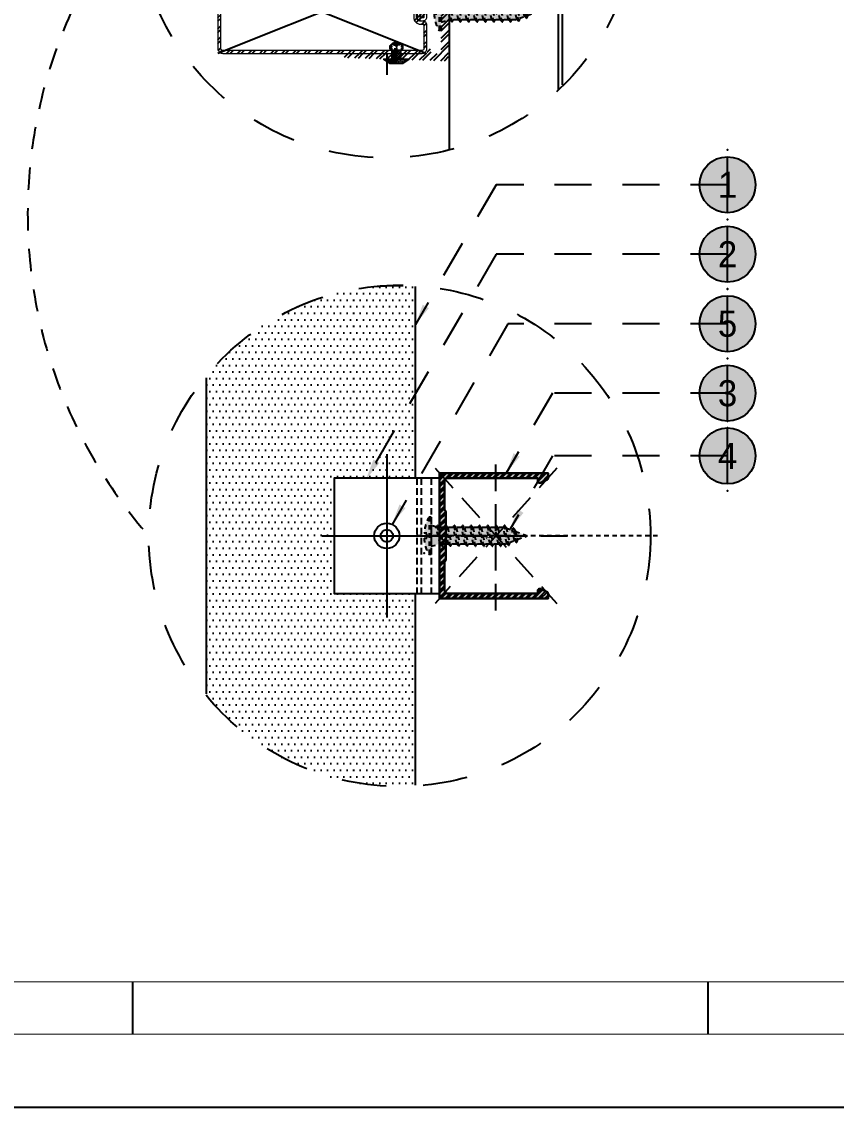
# Model space of a CAD drawing. Header units: millimetres. Extents: x -244126 to 368105, y -173968 to 259060.
# Drawn here: x 159588 to 159978, y 256308 to 256828 of the extents above; entities that cross this region are included whole.
import ezdxf
from ezdxf.enums import TextEntityAlignment as Align
from ezdxf.xclip import XClip

# ---------------------------------------------------------------- set-up
doc = ezdxf.new("R2010")
doc.units = ezdxf.units.MM
doc.header["$MEASUREMENT"] = 0
doc.header["$XCLIPFRAME"] = 0
for name, pattern in [('005_GG_TA_LINE', [13.75, 5, -1.25, 1.25, -1.25, 5]), ('HIDDEN', [9.525, 6.35, -3.175]), ('SLD-Solid', [0]), ('TA_HL_000.30000', [1.95, 1.065, -0.885]), ('TA_HL_001.00', [6.5, 3.55, -2.95]), ('TA_HL_003.00000', [19.5, 10.65, -8.85])]:
    doc.linetypes.add(name, pattern=pattern)
for name, color, linetype in [('000 - H A T C H', 8, 'Continuous'), ('000 - H I D D E N', 7, 'Continuous'), ('000 - SYMBOL CON', 1, 'Continuous'), ('000 - T E X T', 4, 'Continuous'), ('000 - TITLEBLOCK', 4, 'Continuous'), ('000 - WIPEOUT', 250, 'Continuous'), ('001 - ASCESSORIES', 1, 'Continuous'), ('A02_LITEWOOD', 7, 'Continuous'), ('A04_TUBE SERIES', 7, 'Continuous')]:
    doc.layers.add(name, color=color, linetype=linetype)
doc.styles.add('BROWALLIA', font='BrowalliaUPC.ttf')
doc.styles.add('Cetury Gothic', font='GOTHIC.TTF')
doc.styles.add('TA', font='Cordia New.ttf', dxfattribs={"height": 4.5})

# ---------------------------------------------------------------- blocks, each defined once
blk = doc.blocks.new('A$Cfd196da9')
at = {"color": 0, "linetype": 'ByBlock', "const_width": 0.1}
blk.add_lwpolyline([(-143.5, -98), (96.5, -98), (96.5, 99), (-143.5, 99)], close=True, dxfattribs=at)
blk = doc.blocks.new('*U1676')
at = {"layer": '000 - T E X T', "color": 3}
for p, q in [((405.94, 35), (405.94, 60)), ((681.14, 35), (681.14, 60))]:
    blk.add_line(p, q, dxfattribs=at)
at = {"layer": '000 - T E X T', "color": 3, "const_width": 0.5}
blk.add_lwpolyline([(25, 60), (1225, 60)], dxfattribs=at)
at = {"layer": '000 - TITLEBLOCK', "color": 250}
blk.add_lwpolyline([(0, 0), (1485, 0), (1485, 1050), (0, 1050)], close=True, dxfattribs=at)
at = {"layer": '000 - T E X T', "color": 3, "xscale": 5, "yscale": 5, "zscale": 5}
blk.add_blockref('A$Cfd196da9', (742.5, 525), dxfattribs=at)
at = {"color": 4, "style": 'TA'}
blk.add_attdef('PAPER_SIZE', text='', height=6.25, dxfattribs=at).set_placement((1421.5, 24.94), align=Align.MIDDLE_RIGHT)
blk.add_attdef('SCALE_SIZE', text='', height=6.25, dxfattribs=at).set_placement((1433.78, 25.07), align=Align.MIDDLE_LEFT)
at = {"layer": '000 - T E X T', "color": 250, "style": 'TA'}
for tag, height, p in [('SUPERLINK', 5, (43.16, 1039.41)), ('NAMEFILE', 5, (43.16, 1029.41)), ('SC', 100, (8.41, 938.03))]:
    blk.add_attdef(tag, text='', height=height, dxfattribs=at).set_placement(p, align=Align.MIDDLE_LEFT)
at = {"layer": '000 - T E X T', "color": 4, "style": 'TA'}
for tag, height, p in [('NAME_JOB_1', 5, (1309.16, 845.63)), ('NAME_JOB_2', 5, (1309.16, 834.72)), ('NAME_PROJECT_1', 7.5, (1234.52, 797.42)), ('NAME_PROJECT_2', 7.5, (1234.52, 778.92)), ('NAME_PROJECT_3', 7.5, (1234.52, 760.42)), ('CODE_VALUE_1', 4.75, (1302.87, 722.8)), ('CODE_VALUE_2', 4.75, (1302.87, 707.8)), ('PART_NAME_VALUE_1', 4.75, (1302.87, 689.69)), ('PART_NAME_VALUE_2', 4.75, (1302.87, 674.69)), ('PART_NAME_VALUE_3', 4.75, (1302.87, 659.69)), ('MATTERIAL_VALUE_1', 9, (1304.89, 642.26)), ('SPEC_VALUE', 9, (1304.89, 621.71)), ('THICKNESS_VALUE', 9, (1304.89, 601.32)), ('COATING_VALUE_1', 9, (1304.89, 581.25)), ('COATING_VALUE_2', 9, (1304.89, 561.18)), ('NAME_TITLE_1', 6, (1236.27, 194.04)), ('NAME_TITLE_2', 6, (1236.27, 177.39)), ('NAME_TITLE_3', 6, (1236.27, 160.74)), ('DRAWING_NO1', 6, (1236.53, 82.29)), ('DRAWING_NO2', 6, (1236.53, 62.29))]:
    blk.add_attdef(tag, text='', height=height, dxfattribs=at).set_placement(p, align=Align.MIDDLE_LEFT)
for tag, p in [('NAME_DAFT', (1383.53, 340.54)), ('NAME_CHECKED', (1383.53, 306.49)), ('NAME_DESIGNER', (1383.53, 273.03)), ('NAME_DESIGN_MGR', (1383.53, 237.79))]:
    blk.add_attdef(tag, text='', height=9, dxfattribs=at).set_placement(p, align=Align.MIDDLE_CENTER)
for tag, p, height in [('REV', (1383.82, 125.62), 9.38), ('NAME_REMARK', (138.21, 43.26), 10)]:
    blk.add_attdef(tag, p, '', height=height, dxfattribs=at)
at = {"layer": '000 - T E X T', "color": 4, "style": 'Cetury Gothic'}
for tag, p in [('SHEET_NO.', (1403.95, 84.99)), ('TOTAL_SHEET_NO.', (1402.41, 44.1))]:
    blk.add_attdef(tag, text='', height=9, dxfattribs=at).set_placement(p, align=Align.CENTER)
blk = doc.blocks.new('*U4905')
at = {"layer": 'A02_LITEWOOD', "color": 0, "style": 'TA', "flags": 1}
for tag, p in [('ITEM_VALUE', (10, -52.5)), ('PRODUCT_NAME_VALUE', (60, -52.5)), ('ITEM_NUMBER_VALUE', (120, -52.5)), ('PRODUCT_CODE_VALUE', (160, -52.5)), ('SELLING_PRICE_VALUE', (200, -52.5)), ('UNIT_VALUE', (230, -52.5)), ('TYPE_OF_COLOR_VALUE', (255, -52.5)), ('SECTION_VALUE', (285, -52.5))]:
    blk.add_attdef(tag, text='', height=1.8, dxfattribs=at).set_placement(p, align=Align.MIDDLE_CENTER)
at = {"color": 0, "ltscale": 300}
blk.add_wipeout([(0, -25), (149.43, -25), (149.43, 25), (0, 25)], dxfattribs=at).dxf.layer = '000 - WIPEOUT'
blk.add_lwpolyline([(0, -25), (149.43, -25), (149.43, 25), (0, 25)], close=True, dxfattribs=at)
for p in [(25, 25), (0, -25)]:
    blk.add_point(p, dxfattribs=at)
blk = doc.blocks.new('000 - ASSCESSORIES_FAMELINE_AL.FLEX_BRACKET_FOR_20x50mm._SIDE_VIEW')
blk.add_wipeout([(0, -13.8), (25.2, -13.8), (25.2, 13.8), (0, 13.8)]).dxf.layer = '000 - WIPEOUT'
at = {"layer": '001 - ASCESSORIES', "linetype": 'HIDDEN', "ltscale": 0.25}
for p, q in [((4.4, -13.8), (4.4, 13.8)), ((5.4, -13.8), (5.4, 13.8))]:
    blk.add_line(p, q, dxfattribs=at)
blk.add_lwpolyline([(0, -13.8), (2, -13.8), (2, 13.8), (0, 13.8)], close=True, dxfattribs=at)
at = {"layer": '001 - ASCESSORIES', "color": 0}
blk.add_lwpolyline([(0, -13.8), (25.2, -13.8), (25.2, 13.8), (0, 13.8)], close=True, dxfattribs=at)
at = {"layer": 'Defpoints', "color": 250}
for p, q in [((12.6, -19.53), (12.6, 19.53)), ((28.13, 0), (-2.93, 0))]:
    blk.add_line(p, q, dxfattribs=at)
blk = doc.blocks.new('*U4794')
at = {"color": 3}
blk.add_blockref('000 - ASSCESSORIES_FAMELINE_AL.FLEX_BRACKET_FOR_20x50mm._SIDE_VIEW', (0, 0), dxfattribs=at)
at = {"layer": 'A04_TUBE SERIES', "color": 0, "style": 'TA', "flags": 1}
for tag, p in [('ITEM_VALUE', (10, -52.5)), ('PRODUCT_NAME_VALUE', (60, -52.5)), ('ITEM_NUMBER_VALUE', (120, -52.5)), ('PRODUCT_CODE_VALUE', (160, -52.5)), ('SELLING_PRICE_VALUE', (200, -52.5)), ('UNIT_VALUE', (230, -52.5)), ('TYPE_OF_COLOR_VALUE', (255, -52.5)), ('SECTION_VALUE', (285, -52.5))]:
    blk.add_attdef(tag, text='', height=1.8, dxfattribs=at).set_placement(p, align=Align.MIDDLE_CENTER)
blk = doc.blocks.new('000 - DYNAMIC_VIEW_ASSCESSORIES_AL.EXTR._U-PROFILE_26x30x26mm._VS-26_CUT_VIEW')
at = {"layer": '000 - H A T C H', "linetype": '005_GG_TA_LINE'}
h = blk.add_hatch(color=250, dxfattribs=at)
h.dxf.hatch_style = 1
h.paths.add_polyline_path([(-13.5, -15), (12.5, -15), (12.5, -13.78, 0.284155), (12.33, -13.51), (10.69, -12.69, 0.535185), (10, -13.15), (10, -13.8), (-11.5, -13.8, -0.414214), (-12.3, -13), (-12.3, -6.3, -0.267949), (-12.15, -6.04, 0.267949), (-12, -5.78), (-12, 5), (-12, 5.78, 0.267949), (-12.15, 6.04, -0.267949), (-12.3, 6.3), (-12.3, 13, -0.414214), (-11.5, 13.8), (10, 13.8), (10, 13.15, 0.580134), (10.75, 12.72), (12.33, 13.51, 0.284155), (12.5, 13.78), (12.5, 15), (-13.5, 15)])
at = {"layer": '000 - H I D D E N'}
h = blk.add_hatch(dxfattribs=at)
h.set_pattern_fill('ANSI32', color=8, scale=3)
h.paths.add_polyline_path([(-13.5, -15), (12.5, -15), (12.5, -13.78, 0.284155), (12.33, -13.51), (10.69, -12.69, 0.535185), (10, -13.15), (10, -13.8), (-11.5, -13.8, -0.414214), (-12.3, -13), (-12.3, -6.3, -0.267949), (-12.15, -6.04, 0.267949), (-12, -5.78), (-12, 5), (-12, 5.78, 0.267949), (-12.15, 6.04, -0.267949), (-12.3, 6.3), (-12.3, 13, -0.414214), (-11.5, 13.8), (10, 13.8), (10, 13.15, 0.535185), (10.69, 12.69), (12.33, 13.51, 0.284155), (12.5, 13.78), (12.5, 15), (-13.5, 15)])
at = {"color": 3}
blk.add_lwpolyline([(-13.5, -15), (12.5, -15), (12.5, -13.78, 0.284155), (12.33, -13.51), (10.69, -12.69, 0.535185), (10, -13.15), (10, -13.8), (-11.5, -13.8, -0.414214), (-12.3, -13), (-12.3, -6.3, -0.267949), (-12.15, -6.04, 0.267949), (-12, -5.78), (-12, 5), (-12, 5.78, 0.267949), (-12.15, 6.04, -0.267949), (-12.3, 6.3), (-12.3, 13, -0.414214), (-11.5, 13.8), (10, 13.8), (10, 13.15, 0.580134), (10.75, 12.72), (12.33, 13.51, 0.284155), (12.5, 13.78), (12.5, 15), (-13.5, 15), (-13.5, -15)], format="xyb", close=True, dxfattribs=at)
at = {"layer": '000 - H I D D E N', "color": 8, "linetype": 'HIDDEN'}
for p, q in [((14.55, 16.17), (-14.55, -16.17)), ((-14.55, 16.17), (14.55, -16.17)), ((0, -17.86), (0, 17.86)), ((-17.86, 0), (17.86, 0))]:
    blk.add_line(p, q, dxfattribs=at)
at = {"layer": '001 - ASCESSORIES', "color": 0, "linetype": '005_GG_TA_LINE'}
blk.add_lwpolyline([(-13.5, -15), (12.5, -15), (12.5, -13.78, 0.284155), (12.33, -13.51), (10.69, -12.69, 0.535185), (10, -13.15), (10, -13.8), (-11.5, -13.8, -0.414214), (-12.3, -13), (-12.3, -6.3, -0.267949), (-12.15, -6.04, 0.267949), (-12, -5.78), (-12, 5), (-12, 5.78, 0.267949), (-12.15, 6.04, -0.267949), (-12.3, 6.3), (-12.3, 13, -0.414214), (-11.5, 13.8), (10, 13.8), (10, 13.15, 0.535185), (10.69, 12.69), (12.33, 13.51, 0.284155), (12.5, 13.78), (12.5, 15), (-13.5, 15), (-13.5, -15)], format="xyb", close=True, dxfattribs=at)
at = {"layer": '001 - ASCESSORIES', "color": 0}
blk.add_lwpolyline([(-12, 5), (-12, -5.78, -0.267949), (-12.15, -6.04, 0.267949), (-12.3, -6.3), (-12.3, -13, 0.414214), (-11.5, -13.8), (10, -13.8), (10, -13.15, -0.535185), (10.69, -12.69), (12.33, -13.51, -0.284155), (12.5, -13.78), (12.5, -15), (-13.5, -15), (-13.5, 15), (12.5, 15), (12.5, 13.78, -0.284155), (12.33, 13.51), (10.69, 12.69, -0.535185), (10, 13.15), (10, 13.8), (-11.5, 13.8, 0.414214), (-12.3, 13), (-12.3, 6.3, 0.267949), (-12.15, 6.04, -0.267949), (-12, 5.78), (-12, 0.3)], format="xyb", dxfattribs=at)
blk = doc.blocks.new('*U4909')
at = {"layer": '001 - ASCESSORIES', "color": 0}
blk.add_blockref('000 - DYNAMIC_VIEW_ASSCESSORIES_AL.EXTR._U-PROFILE_26x30x26mm._VS-26_CUT_VIEW', (0, 0), dxfattribs=at)
blk = doc.blocks.new('000 - DYNAMIC_VIEW_ASSCESSORIES_RIVET_4-4_TOP_VIEW')
at = {"layer": '001 - ASCESSORIES', "color": 0}
for radius in [3, 1.5]:
    blk.add_circle((0, 0), radius, dxfattribs=at)
blk = doc.blocks.new('*U4803')
at = {"layer": '001 - ASCESSORIES', "color": 0}
blk.add_blockref('000 - DYNAMIC_VIEW_ASSCESSORIES_RIVET_4-4_TOP_VIEW', (0, 0), dxfattribs=at)
blk = doc.blocks.new('000 - DYNAMIC_VIEW_ASSCESSORIES_PHILLIPS_HEAD_SELF_DRILLING_SCREW_No.8x25mm._SIDE_VIEW')
at = {"layer": '000 - H A T C H', "linetype": 'ByBlock'}
h = blk.add_hatch(color=250, dxfattribs=at)
h.dxf.hatch_style = 1
edge = h.paths.add_edge_path()
edge.add_arc((3, 1.57), 1.05, 384.1341, 422.4587)
edge.add_arc((2.83, 2.51), 0.657, 308.6596, 358.8819, ccw=False)
edge.add_line((3.24, 2), (1.96, 2))
edge.add_arc((1, 1.57), 1.05, 384.1341, 422.4587)
edge.add_arc((0.83, 2.51), 0.657, 315.6091, 358.8819, ccw=False)
edge.add_line((1.3, 2.05), (0, 2.5))
edge.add_line((0, 2.5), (0, 4.5))
edge.add_line((0, 4.5), (-0.5, 4.5))
edge.add_arc((7.34, 0), 9.04, 150.1372, 176.0119)
edge.add_line((-1.68, 0.63), (-0.99, 0.63))
edge.add_line((-0.99, 0.63), (-0.99, -0.56))
edge.add_line((-0.99, -0.56), (-1.68, -0.56))
edge.add_arc((7.34, 0), 9.04, 183.5796, 209.8628)
edge.add_line((-0.5, -4.5), (0, -4.5))
edge.add_line((0, -4.5), (0, -2.5))
edge.add_line((0, -2.5), (1.8, -2))
edge.add_line((1.8, -2), (2.14, -2))
edge.add_arc((1.72, -2.87), 0.966, 382.4776, 424.1153, ccw=False)
edge.add_arc((2.02, -1.9), 0.847, 314.556, 352.9855)
edge.add_line((2.86, -2), (4.14, -2))
edge.add_arc((3.72, -2.87), 0.966, 382.4776, 424.1153, ccw=False)
edge.add_arc((4.02, -1.9), 0.847, 314.556, 352.9855)
edge.add_line((4.86, -2), (6.14, -2))
edge.add_arc((5.72, -2.87), 0.966, 382.4776, 424.1153, ccw=False)
edge.add_arc((6.02, -1.9), 0.847, 314.556, 352.9855)
edge.add_line((6.86, -2), (8.14, -2))
edge.add_arc((7.72, -2.87), 0.966, 382.4776, 424.1153, ccw=False)
edge.add_arc((8.02, -1.9), 0.847, 314.556, 352.9855)
edge.add_line((8.86, -2), (10.14, -2))
edge.add_arc((9.72, -2.87), 0.966, 382.4776, 424.1153, ccw=False)
edge.add_arc((10.02, -1.9), 0.847, 314.556, 352.9855)
edge.add_line((10.86, -2), (12.14, -2))
edge.add_arc((11.72, -2.87), 0.966, 382.4776, 424.1153, ccw=False)
edge.add_arc((12.02, -1.9), 0.847, 314.556, 352.9855)
edge.add_line((12.86, -2), (14.14, -2))
edge.add_arc((13.72, -2.87), 0.966, 382.4776, 424.1153, ccw=False)
edge.add_arc((14.02, -1.9), 0.847, 314.556, 352.9855)
edge.add_line((14.86, -2), (16.14, -2))
edge.add_arc((15.72, -2.87), 0.966, 382.4776, 424.1153, ccw=False)
edge.add_arc((16.02, -1.9), 0.847, 314.556, 352.9855)
edge.add_line((16.86, -2), (17.63, -2))
edge.add_line((17.63, -2), (18.08, -1.83))
edge.add_arc((17.66, -2.7), 0.966, 382.4776, 424.1153, ccw=False)
edge.add_arc((17.96, -1.73), 0.847, 314.556, 352.9855)
edge.add_line((18.8, -1.83), (18.74, -1.59))
edge.add_line((18.74, -1.59), (19.95, -1.14))
edge.add_arc((19.53, -2.01), 0.966, 382.4776, 424.1153, ccw=False)
edge.add_arc((19.82, -1.03), 0.847, 314.556, 352.9855)
edge.add_line((20.66, -1.14), (20.61, -0.89))
edge.add_line((20.61, -0.89), (23, 0))
edge.add_line((23, 0), (20.17, 1.05))
edge.add_line((20.17, 1.05), (20.11, 1.34))
edge.add_arc((19.15, 0.92), 1.05, 384.1341, 422.4587)
edge.add_arc((18.98, 1.86), 0.657, 308.6596, 358.8819, ccw=False)
edge.add_line((19.39, 1.34), (17.99, 1.87))
edge.add_line((17.99, 1.87), (17.96, 2))
edge.add_arc((17, 1.57), 1.05, 384.1341, 422.4587)
edge.add_arc((16.83, 2.51), 0.657, 308.6596, 358.8819, ccw=False)
edge.add_line((17.24, 2), (15.96, 2))
edge.add_arc((15, 1.57), 1.05, 384.1341, 422.4587)
edge.add_arc((14.83, 2.51), 0.657, 308.6596, 358.8819, ccw=False)
edge.add_line((15.24, 2), (13.96, 2))
edge.add_arc((13, 1.57), 1.05, 384.1341, 422.4587)
edge.add_arc((12.83, 2.51), 0.657, 308.6596, 358.8819, ccw=False)
edge.add_line((13.24, 2), (11.96, 2))
edge.add_arc((11, 1.57), 1.05, 384.1341, 422.4587)
edge.add_arc((10.83, 2.51), 0.657, 308.6596, 358.8819, ccw=False)
edge.add_line((11.24, 2), (9.96, 2))
edge.add_arc((9, 1.57), 1.05, 384.1341, 422.4587)
edge.add_arc((8.83, 2.51), 0.657, 308.6596, 358.8819, ccw=False)
edge.add_line((9.24, 2), (7.96, 2))
edge.add_arc((7, 1.57), 1.05, 384.1341, 422.4587)
edge.add_arc((6.83, 2.51), 0.657, 308.6596, 358.8819, ccw=False)
edge.add_line((7.24, 2), (5.96, 2))
edge.add_arc((5, 1.57), 1.05, 384.1341, 422.4587)
edge.add_arc((4.83, 2.51), 0.657, 308.6596, 358.8819, ccw=False)
edge.add_line((5.24, 2), (3.96, 2))
at = {"layer": '001 - ASCESSORIES', "color": 0, "linetype": 'ByBlock'}
for p, q in [((0, 4.5), (-0.5, 4.5)), ((-0.5, 4.5), (-0.5, -4.5)), ((0, 4.5), (0, -4.5)), ((-0.99, 0.63), (-1.68, 0.63)), ((-0.99, -0.56), (-0.99, 0.63)), ((1.3, 2.05), (0, 2.5)), ((2.61, -2.5), (1.49, 2.5)), ((3.24, 2), (1.96, 2)), ((4.61, -2.5), (3.49, 2.5)), ((5.24, 2), (3.96, 2)), ((6.61, -2.5), (5.49, 2.5)), ((7.24, 2), (5.96, 2)), ((8.61, -2.5), (7.49, 2.5)), ((9.24, 2), (7.96, 2)), ((10.61, -2.5), (9.49, 2.5)), ((11.24, 2), (9.96, 2)), ((12.61, -2.5), (11.49, 2.5)), ((13.24, 2), (11.96, 2)), ((14.61, -2.5), (13.49, 2.5)), ((15.24, 2), (13.96, 2)), ((16.61, -2.5), (15.49, 2.5)), ((17.24, 2), (15.96, 2)), ((18.55, -2.33), (17.49, 2.5)), ((17.99, 1.87), (19.39, 1.34)), ((20.42, -1.64), (19.64, 1.84)), ((20.17, 1.05), (23, 0)), ((-1.68, -0.56), (-0.99, -0.56)), ((0, 0), (-0.5, 0)), ((0, -2.5), (1.8, -2)), ((2.14, -2), (1.8, -2)), ((4.14, -2), (2.86, -2)), ((6.14, -2), (4.86, -2)), ((8.14, -2), (6.86, -2)), ((10.14, -2), (8.86, -2)), ((12.14, -2), (10.86, -2)), ((14.14, -2), (12.86, -2)), ((16.14, -2), (14.86, -2)), ((17.63, -2), (16.86, -2)), ((17.63, -2), (18.08, -1.83)), ((18.74, -1.59), (19.95, -1.14)), ((20.61, -0.89), (23, 0)), ((0, -4.5), (-0.5, -4.5))]:
    blk.add_line(p, q, dxfattribs=at)
at = {"layer": '001 - ASCESSORIES', "color": 250, "linetype": 'ByBlock'}
blk.add_line((54.18, 0), (-3.77, 0), dxfattribs=at)
at = {"layer": '001 - ASCESSORIES', "color": 0, "linetype": 'ByBlock'}
for points in [[(2.14, -2), (1.24, 2, 0.222712), (1.49, 2.5, -0.168799), (1.96, 2), (2.86, -2, -0.16927), (2.61, -2.5, 0.183704)], [(4.14, -2), (3.24, 2, 0.222712), (3.49, 2.5, -0.168799), (3.96, 2), (4.86, -2, -0.16927), (4.61, -2.5, 0.183704)], [(6.14, -2), (5.24, 2, 0.222712), (5.49, 2.5, -0.168799), (5.96, 2), (6.86, -2, -0.16927), (6.61, -2.5, 0.183704)], [(8.14, -2), (7.24, 2, 0.222712), (7.49, 2.5, -0.168799), (7.96, 2), (8.86, -2, -0.16927), (8.61, -2.5, 0.183704)], [(10.14, -2), (9.24, 2, 0.222712), (9.49, 2.5, -0.168799), (9.96, 2), (10.86, -2, -0.16927), (10.61, -2.5, 0.183704)], [(12.14, -2), (11.24, 2, 0.222712), (11.49, 2.5, -0.168799), (11.96, 2), (12.86, -2, -0.16927), (12.61, -2.5, 0.183704)], [(14.14, -2), (13.24, 2, 0.222712), (13.49, 2.5, -0.168799), (13.96, 2), (14.86, -2, -0.16927), (14.61, -2.5, 0.183704)], [(16.14, -2), (15.24, 2, 0.222712), (15.49, 2.5, -0.168799), (15.96, 2), (16.86, -2, -0.16927), (16.61, -2.5, 0.183704)], [(18.08, -1.83), (17.24, 2, 0.222712), (17.49, 2.5, -0.168799), (17.96, 2), (18.8, -1.83, -0.16927), (18.55, -2.33, 0.183704)], [(19.95, -1.14), (19.39, 1.34, 0.222712), (19.64, 1.84, -0.168799), (20.11, 1.34), (20.66, -1.14, -0.16927), (20.42, -1.64, 0.183704)]]:
    blk.add_lwpolyline(points, format="xyb", close=True, dxfattribs=at)
for start, end in [(150.1372, 176.0119), (183.5796, 209.8628)]:
    blk.add_arc((7.34, 0), 9.04, start, end, dxfattribs=at)
at = {"layer": '001 - ASCESSORIES', "color": 0, "linetype": 'ByBlock', "insert": (13.03, -0.42), "char_height": 1, "width": 59.6844, "attachment_point": 2, "rotation": 90, "style": 'Cetury Gothic'}
blk.add_mtext('\\A1;{\\H1.68x;\\C150;1\\H0.59542x; }', dxfattribs=at)
blk = doc.blocks.new('*U4799')
at = {"layer": '001 - ASCESSORIES', "color": 0, "linetype": 'ByBlock'}
blk.add_blockref('000 - DYNAMIC_VIEW_ASSCESSORIES_PHILLIPS_HEAD_SELF_DRILLING_SCREW_No.8x25mm._SIDE_VIEW', (0, 0), dxfattribs=at)
blk = doc.blocks.new('000 - FAMELINE_BUBBLE_TYP.DETAIL_AL.LITEWOOD_12x50mm.+FLEX_BK_CUT_VIEW_TYPE_1')
at = {"layer": 'A02_LITEWOOD', "color": 2, "ltscale": 300}
ref = blk.add_blockref('*U4905', (-18.17, -75.34), dxfattribs=dict(at, rotation=90))
XClip(ref).set_block_clipping_path([(135.0156658217, -14.9589089058), (132.4077430773, -2.6895970394), (127.3058763267, 8.7693832981), (119.9330416283, 18.9172196797), (110.6114672372, 27.3104029606), (99.7485506842, 33.5821107567), (87.8190535487, 37.4582393422), (75.3443520996, 38.7693832981), (62.8696506506, 37.4582393422), (50.9401535151, 33.5821107567), (40.0772369621, 27.3104029606), (30.755662571, 18.9172196797), (23.3828278726, 8.7693832981), (18.2809611219, -2.6895970394), (15.6730383775, -14.9589089058), (15.6730383775, -27.5023244979), (18.2809611219, -39.7716363644), (23.3828278726, -51.2306167019), (30.755662571, -61.3784530834), (40.0772369621, -69.7716363644), (50.9401535151, -76.0433441604), (62.8696506506, -79.9194727459), (75.3443520996, -81.2306167019), (87.8190535487, -79.9194727459), (99.7485506842, -76.0433441604), (110.6114672372, -69.7716363644), (119.9330416283, -61.3784530834), (127.3058763267, -51.2306167019), (132.4077430773, -39.7716363644), (135.0156658217, -27.5023244979)])
at = {"layer": '000 - H A T C H', "ltscale": 300}
h = blk.add_hatch(dxfattribs=at)
h.set_pattern_fill('DOTS', color=8, scale=25)
h.set_pattern_definition([(0, (-163169.3288, -254016.691), (0.78125, 1.5625), [0, -1.5625])])
h.paths.add_polyline_path([(-43.17, -38.25, 0.240086), (6.83, -59.88), (6.83, 59.88, 0.240086), (-43.17, 38.25)])
at = {"layer": '000 - SYMBOL CON', "color": 2, "linetype": 'ByBlock'}
blk.add_circle((3.06, 0), 60, dxfattribs=at)
at = {"layer": '001 - ASCESSORIES', "ltscale": 300, "rotation": 180}
blk.add_blockref('*U4794', (12.6, 0), dxfattribs=at)
at = {"color": 0}
blk.add_point((8.97, -4.16), dxfattribs=at)
at = {"layer": 'A04_TUBE SERIES', "color": 4, "ltscale": 300}
blk.add_blockref('*U4909', (26.1, 0), dxfattribs=at)
at = {"layer": 'A04_TUBE SERIES', "color": 3, "ltscale": 300}
blk.add_blockref('*U4803', (0, 0), dxfattribs=at)
at = {"layer": 'A04_TUBE SERIES', "color": 8, "linetype": 'TA_HL_000.30000', "ltscale": 300}
blk.add_blockref('*U4799', (10.6, 0), dxfattribs=at)
blk = doc.blocks.new('*U4910')
at = {"color": 3}
blk.add_wipeout([(0, 13.5), (150, 13.5), (150, -13.5), (0, -13.5)], dxfattribs=at).dxf.layer = '000 - WIPEOUT'
at = {"layer": '001 - ASCESSORIES', "color": 0}
for points in [[(0, 13.5), (150, 13.5), (150, -12.5), (0, -12.5)], [(0, -13.5), (150, -13.5), (150, -12.5), (0, -12.5)]]:
    blk.add_lwpolyline(points, close=True, dxfattribs=at)
blk = doc.blocks.new('*U4939')
at = {"layer": '000 - H A T C H'}
h = blk.add_hatch(dxfattribs=at)
h.set_pattern_fill('ANSI32', color=8, scale=5)
edge = h.paths.add_edge_path()
edge.add_line((0, -4.4), (0.2, -4.6))
edge.add_line((0.2, -4.6), (0, -4.8))
edge.add_line((0, -4.8), (0.2, -5))
edge.add_line((0.2, -5), (0, -5.2))
edge.add_line((0, -5.2), (0.2, -5.4))
edge.add_line((0.2, -5.4), (0, -5.6))
edge.add_line((0, -5.6), (0.2, -5.8))
edge.add_line((0.2, -5.8), (0, -6))
edge.add_line((0, -6), (0.2, -6.2))
edge.add_line((0.2, -6.2), (0, -6.4))
edge.add_line((0, -6.4), (0.2, -6.6))
edge.add_line((0.2, -6.6), (0, -6.8))
edge.add_line((0, -6.8), (0.2, -7))
edge.add_line((0.2, -7), (0, -7.2))
edge.add_line((0, -7.2), (0.2, -7.4))
edge.add_line((0.2, -7.4), (0, -7.6))
edge.add_line((0, -7.6), (0.2, -7.8))
edge.add_line((0.2, -7.8), (0, -8))
edge.add_line((0, -8), (0.2, -8.2))
edge.add_line((0.2, -8.2), (0, -8.4))
edge.add_line((0, -8.4), (0.2, -8.6))
edge.add_line((0.2, -8.6), (0, -8.8))
edge.add_line((0, -8.8), (0.2, -9))
edge.add_line((0.2, -9), (0, -9.2))
edge.add_line((0, -9.2), (0.2, -9.4))
edge.add_line((0.2, -9.4), (0, -9.6))
edge.add_line((0, -9.6), (0.2, -9.8))
edge.add_line((0.2, -9.8), (0.2, -11.49))
edge.add_arc((0.5, -11.49), 0.3, 180, 271.6094)
edge.add_line((0.51, -11.79), (24.91, -11.01))
edge.add_arc((24.9, -10.71), 0.3, 271.6099, 360)
edge.add_line((25.2, -10.71), (25.2, -10.3))
edge.add_arc((24.9, -10.3), 0.3, 360, 449.9039)
edge.add_line((24.9, -10), (20.95, -10))
edge.add_arc((20.95, -9.7), 0.3, 246.56, 270, ccw=False)
edge.add_line((20.83, -9.98), (16.82, -8.44))
edge.add_arc((16.7, -8.72), 0.3, 66.6413, 179.8948)
edge.add_line((16.4, -8.72), (16.4, -9.7))
edge.add_arc((16.1, -9.7), 0.3, 270, 360, ccw=False)
edge.add_line((16.1, -10), (5.7, -10))
edge.add_arc((5.7, -9.7), 0.3, 179.9451, 270, ccw=False)
edge.add_line((5.4, -9.7), (5.4, -9.2))
edge.add_arc((5.1, -9.2), 0.3, 0, 89.9032)
edge.add_line((5.1, -8.9), (4.7, -8.9))
edge.add_arc((4.7, -9.2), 0.3, 90, 180)
edge.add_line((4.4, -9.2), (4.4, -9.7))
edge.add_arc((4.1, -9.7), 0.3, 270, 359.976, ccw=False)
edge.add_line((4.1, -10), (2.3, -10))
edge.add_arc((2.3, -9.7), 0.3, 180, 270, ccw=False)
edge.add_line((2, -9.7), (2, -0.3))
edge.add_line((2, -0.3), (1.7, 0))
edge.add_line((1.7, 0), (2, 0.3))
edge.add_line((2, 0.3), (2, 9.7))
edge.add_arc((2.3, 9.7), 0.3, 89.8801, 180, ccw=False)
edge.add_line((2.3, 10), (4.1, 10))
edge.add_arc((4.1, 9.7), 0.3, -0.024, 89.8801, ccw=False)
edge.add_line((4.4, 9.7), (4.4, 9.2))
edge.add_arc((4.7, 9.2), 0.3, 180, 270)
edge.add_line((4.7, 8.9), (5.1, 8.9))
edge.add_arc((5.1, 9.2), 0.3, 270, 360)
edge.add_line((5.4, 9.2), (5.4, 9.7))
edge.add_arc((5.7, 9.7), 0.3, 89.8801, 179.9451, ccw=False)
edge.add_line((5.7, 10), (12.2, 10))
edge.add_line((12.2, 10), (12.4, 9.8))
edge.add_line((12.4, 9.8), (12.6, 10))
edge.add_line((12.6, 10), (12.8, 9.8))
edge.add_line((12.8, 9.8), (13, 10))
edge.add_line((13, 10), (13.2, 9.8))
edge.add_line((13.2, 9.8), (13.4, 10))
edge.add_line((13.4, 10), (13.6, 9.8))
edge.add_line((13.6, 9.8), (13.8, 10))
edge.add_line((13.8, 10), (14, 9.8))
edge.add_line((14, 9.8), (14.2, 10))
edge.add_line((14.2, 10), (14.4, 9.8))
edge.add_line((14.4, 9.8), (14.6, 10))
edge.add_line((14.6, 10), (14.8, 9.8))
edge.add_line((14.8, 9.8), (15, 10))
edge.add_line((15, 10), (15.2, 9.8))
edge.add_line((15.2, 9.8), (15.4, 10))
edge.add_line((15.4, 10), (15.6, 9.8))
edge.add_line((15.6, 9.8), (15.8, 10))
edge.add_line((15.8, 10), (16, 9.8))
edge.add_line((16, 9.8), (16.2, 10))
edge.add_line((16.2, 10), (16.4, 9.8))
edge.add_line((16.4, 9.8), (16.6, 10))
edge.add_line((16.6, 10), (16.8, 9.8))
edge.add_line((16.8, 9.8), (17, 10))
edge.add_line((17, 10), (17.2, 9.8))
edge.add_line((17.2, 9.8), (17.4, 10))
edge.add_line((17.4, 10), (17.6, 9.8))
edge.add_line((17.6, 9.8), (17.8, 10))
edge.add_line((17.8, 10), (18, 9.8))
edge.add_line((18, 9.8), (18.2, 10))
edge.add_line((18.2, 10), (18.4, 9.8))
edge.add_line((18.4, 9.8), (18.6, 10))
edge.add_line((18.6, 10), (18.8, 9.8))
edge.add_line((18.8, 9.8), (19, 10))
edge.add_line((19, 10), (19.2, 9.8))
edge.add_line((19.2, 9.8), (19.4, 10))
edge.add_line((19.4, 10), (19.6, 9.8))
edge.add_line((19.6, 9.8), (19.8, 10))
edge.add_line((19.8, 10), (20, 9.8))
edge.add_line((20, 9.8), (20.2, 10))
edge.add_line((20.2, 10), (20.4, 9.8))
edge.add_line((20.4, 9.8), (20.6, 10))
edge.add_line((20.6, 10), (20.8, 9.8))
edge.add_line((20.8, 9.8), (21, 10))
edge.add_line((21, 10), (21.2, 9.8))
edge.add_line((21.2, 9.8), (21.4, 10))
edge.add_line((21.4, 10), (21.6, 9.8))
edge.add_line((21.6, 9.8), (21.8, 10))
edge.add_line((21.8, 10), (22, 9.8))
edge.add_line((22, 9.8), (22.2, 10))
edge.add_line((22.2, 10), (22.4, 9.8))
edge.add_line((22.4, 9.8), (22.6, 10))
edge.add_line((22.6, 10), (22.8, 9.8))
edge.add_line((22.8, 9.8), (23, 10))
edge.add_line((23, 10), (23.2, 9.8))
edge.add_line((23.2, 9.8), (23.4, 10))
edge.add_line((23.4, 10), (23.6, 9.8))
edge.add_line((23.6, 9.8), (23.8, 10))
edge.add_line((23.8, 10), (24, 9.8))
edge.add_line((24, 9.8), (24.2, 10))
edge.add_line((24.2, 10), (24.9, 10))
edge.add_arc((24.9, 10.3), 0.3, 270.0001, 360)
edge.add_line((25.2, 10.3), (25.2, 10.71))
edge.add_arc((24.9, 10.71), 0.3, 360, 448.2938)
edge.add_line((24.91, 11.01), (0.51, 11.79))
edge.add_arc((0.5, 11.49), 0.3, 88.1816, 180)
edge.add_line((0.2, 11.49), (0.2, 9.8))
edge.add_line((0.2, 9.8), (0, 9.6))
edge.add_line((0, 9.6), (0.2, 9.4))
edge.add_line((0.2, 9.4), (0, 9.2))
edge.add_line((0, 9.2), (0.2, 9))
edge.add_line((0.2, 9), (0, 8.8))
edge.add_line((0, 8.8), (0.2, 8.6))
edge.add_line((0.2, 8.6), (0, 8.4))
edge.add_line((0, 8.4), (0.2, 8.2))
edge.add_line((0.2, 8.2), (0, 8))
edge.add_line((0, 8), (0.2, 7.8))
edge.add_line((0.2, 7.8), (0, 7.6))
edge.add_line((0, 7.6), (0.2, 7.4))
edge.add_line((0.2, 7.4), (0, 7.2))
edge.add_line((0, 7.2), (0.2, 7))
edge.add_line((0.2, 7), (0, 6.8))
edge.add_line((0, 6.8), (0.2, 6.6))
edge.add_line((0.2, 6.6), (0, 6.4))
edge.add_line((0, 6.4), (0.2, 6.2))
edge.add_line((0.2, 6.2), (0, 6))
edge.add_line((0, 6), (0.2, 5.8))
edge.add_line((0.2, 5.8), (0, 5.6))
edge.add_line((0, 5.6), (0.2, 5.4))
edge.add_line((0.2, 5.4), (0, 5.2))
edge.add_line((0, 5.2), (0.2, 5))
edge.add_line((0.2, 5), (0, 4.8))
edge.add_line((0, 4.8), (0.2, 4.6))
edge.add_line((0.2, 4.6), (0, 4.4))
edge.add_line((0, 4.4), (0.2, 4.2))
edge.add_line((0.2, 4.2), (0, 4))
edge.add_line((0, 4), (0.2, 3.8))
edge.add_line((0.2, 3.8), (0, 3.6))
edge.add_line((0, 3.6), (0.2, 3.4))
edge.add_line((0.2, 3.4), (0, 3.2))
edge.add_line((0, 3.2), (0.2, 3))
edge.add_line((0.2, 3), (0, 2.8))
edge.add_line((0, 2.8), (0.2, 2.6))
edge.add_line((0.2, 2.6), (0, 2.4))
edge.add_line((0, 2.4), (0.2, 2.2))
edge.add_line((0.2, 2.2), (0, 2))
edge.add_line((0, 2), (0.2, 1.8))
edge.add_line((0.2, 1.8), (0, 1.6))
edge.add_line((0, 1.6), (0.2, 1.4))
edge.add_line((0.2, 1.4), (0, 1.2))
edge.add_line((0, 1.2), (0.2, 1))
edge.add_line((0.2, 1), (0, 0.8))
edge.add_line((0, 0.8), (0.2, 0.6))
edge.add_line((0.2, 0.6), (0, 0.4))
edge.add_line((0, 0.4), (0.2, 0.2))
edge.add_line((0.2, 0.2), (0, 0))
edge.add_line((0, 0), (0.2, -0.2))
edge.add_line((0.2, -0.2), (0, -0.4))
edge.add_line((0, -0.4), (0.2, -0.6))
edge.add_line((0.2, -0.6), (0, -0.8))
edge.add_line((0, -0.8), (0.2, -1))
edge.add_line((0.2, -1), (0, -1.2))
edge.add_line((0, -1.2), (0.2, -1.4))
edge.add_line((0.2, -1.4), (0, -1.6))
edge.add_line((0, -1.6), (0.2, -1.8))
edge.add_line((0.2, -1.8), (0, -2))
edge.add_line((0, -2), (0.2, -2.2))
edge.add_line((0.2, -2.2), (0, -2.4))
edge.add_line((0, -2.4), (0.2, -2.6))
edge.add_line((0.2, -2.6), (0, -2.8))
edge.add_line((0, -2.8), (0.2, -3))
edge.add_line((0.2, -3), (0, -3.2))
edge.add_line((0, -3.2), (0.2, -3.4))
edge.add_line((0.2, -3.4), (0, -3.6))
edge.add_line((0, -3.6), (0.2, -3.8))
edge.add_line((0.2, -3.8), (0, -4))
edge.add_line((0, -4), (0.2, -4.2))
edge.add_line((0.2, -4.2), (0, -4.4))
at = {"color": 3}
blk.add_point((5.2, 0), dxfattribs=at)
at = {"layer": 'Defpoints', "color": 250}
for p, q in [((14.99, 8.56), (14.99, 15.12)), ((14.99, -8.56), (14.99, -15.12))]:
    blk.add_line(p, q, dxfattribs=at)
blk = doc.blocks.new('*U4792')
at = {"color": 3}
blk.add_blockref('*U4939', (0, 0), dxfattribs=at)
at = {"layer": 'A04_TUBE SERIES', "color": 0, "style": 'TA', "flags": 1}
for tag, p in [('ITEM_VALUE', (10, -52.5)), ('PRODUCT_NAME_VALUE', (60, -52.5)), ('ITEM_NUMBER_VALUE', (120, -52.5)), ('PRODUCT_CODE_VALUE', (160, -52.5)), ('SELLING_PRICE_VALUE', (200, -52.5)), ('UNIT_VALUE', (230, -52.5)), ('TYPE_OF_COLOR_VALUE', (255, -52.5)), ('SECTION_VALUE', (285, -52.5))]:
    blk.add_attdef(tag, text='', height=1.8, dxfattribs=at).set_placement(p, align=Align.MIDDLE_CENTER)
blk = doc.blocks.new('*U3119')
at = {"color": 250}
blk.add_wipeout([(-25, -10), (25, -10), (25, 10), (-25, 10)], dxfattribs=at).dxf.layer = '000 - WIPEOUT'
blk.add_point((0, 0))
at = {"layer": 'A02_LITEWOOD', "color": 0, "linetype": 'SLD-Solid', "lineweight": 15}
blk.add_lwpolyline([(-23.37, -1.83), (-22.67, -1.83), (-22.67, 1.28, 0.414214), (-23.57, 2.18), (-24.1, 2.18, 0.414214), (-25, 1.28), (-25, -8.85, 0.414214), (-23.85, -10), (-16.15, -10, 0.414214), (-15, -8.85), (-15, -8, -0.616061), (-13.5, -7.26), (-9.41, -9.82, 0.164473), (-8.86, -10), (23.85, -10, 0.414214), (25, -8.85), (25, 8.85, 0.414214), (23.85, 10), (-23.85, 10, 0.414214), (-25, 8.85), (-25, 3.2, 0.414214), (-24.1, 2.3), (-23.45, 2.3, -0.414214), (-22.55, 1.4), (-22.55, -1.8, -0.414214), (-23, -2.25), (-23.03, -2.25, -0.414214), (-23.48, -1.8), (-23.48, 1.37), (-24.18, 1.37), (-24.18, -1.83, 1.000966), (-21.85, -1.83), (-21.85, 1.4, 0.414214), (-23.45, 3), (-24.1, 3, -0.414214), (-24.3, 3.2), (-24.3, 8.85, -0.414214), (-23.85, 9.3), (23.85, 9.3, -0.414214), (24.3, 8.85), (24.3, -8.85, -0.414214), (23.85, -9.3), (-8.86, -9.3, -0.164473), (-8.98, -9.26), (-13.08, -6.7, 0.617259), (-15.7, -8), (-15.7, -8.85, -0.414214), (-16.15, -9.3), (-23.85, -9.3, -0.414214), (-24.3, -8.85), (-24.3, 1.28, -0.414214), (-24.1, 1.48), (-23.57, 1.48, -0.414214), (-23.37, 1.28)], format="xyb", close=True, dxfattribs=at)
blk = doc.blocks.new('000 - FAMELINE_AL.LITEWOOD_20x50mm._CUT_VIEW')
at = {"layer": 'A02_LITEWOOD', "color": 0}
blk.add_blockref('*U3119', (0, 0), dxfattribs=at)
at = {"layer": '000 - H A T C H'}
h = blk.add_hatch(dxfattribs=at)
h.set_pattern_fill('ANSI32', color=8, scale=5)
edge = h.paths.add_edge_path()
edge.add_line((-23.37, -1.83), (-22.67, -1.83))
edge.add_line((-22.67, -1.83), (-22.67, 1.28))
edge.add_arc((-23.57, 1.28), 0.9, 360, 450)
edge.add_line((-23.57, 2.18), (-24.1, 2.18))
edge.add_arc((-24.1, 1.28), 0.9, 90, 180)
edge.add_line((-25, 1.28), (-25, -8.85))
edge.add_arc((-23.85, -8.85), 1.15, 180, 270)
edge.add_line((-23.85, -10), (-16.15, -10))
edge.add_arc((-16.15, -8.85), 1.15, 270, 360)
edge.add_line((-15, -8.85), (-15, -8))
edge.add_arc((-14.06, -8.01), 0.938, 53.0492, 179.5916, ccw=False)
edge.add_line((-13.5, -7.26), (-9.41, -9.82))
edge.add_arc((-8.86, -9.1), 0.9, 232.64, 270)
edge.add_line((-8.86, -10), (23.85, -10))
edge.add_arc((23.85, -8.85), 1.15, 270, 360)
edge.add_line((25, -8.85), (25, 8.85))
edge.add_arc((23.85, 8.85), 1.15, 360, 450)
edge.add_line((23.85, 10), (-23.85, 10))
edge.add_arc((-23.85, 8.85), 1.15, 90, 180)
edge.add_line((-25, 8.85), (-25, 3.2))
edge.add_arc((-24.1, 3.2), 0.9, 180, 270)
edge.add_line((-24.1, 2.3), (-23.45, 2.3))
edge.add_arc((-23.45, 1.4), 0.9, 0, 90, ccw=False)
edge.add_line((-22.55, 1.4), (-22.55, -1.8))
edge.add_arc((-23, -1.8), 0.45, 270, 360, ccw=False)
edge.add_line((-23, -2.25), (-23.03, -2.25))
edge.add_arc((-23.03, -1.8), 0.45, 180, 270, ccw=False)
edge.add_line((-23.48, -1.8), (-23.48, 1.37))
edge.add_line((-23.48, 1.37), (-24.18, 1.37))
edge.add_line((-24.18, 1.37), (-24.18, -1.83))
edge.add_arc((-23.02, -1.83), 1.17, 179.8894, 360)
edge.add_line((-21.85, -1.83), (-21.85, 1.4))
edge.add_arc((-23.45, 1.4), 1.6, 360, 450)
edge.add_line((-23.45, 3), (-24.1, 3))
edge.add_arc((-24.1, 3.2), 0.2, 180, 270, ccw=False)
edge.add_line((-24.3, 3.2), (-24.3, 8.85))
edge.add_arc((-23.85, 8.85), 0.45, 90, 180, ccw=False)
edge.add_line((-23.85, 9.3), (23.85, 9.3))
edge.add_arc((23.85, 8.85), 0.45, 0, 90, ccw=False)
edge.add_line((24.3, 8.85), (24.3, -8.85))
edge.add_arc((23.85, -8.85), 0.45, 270, 360, ccw=False)
edge.add_line((23.85, -9.3), (-8.86, -9.3))
edge.add_arc((-8.86, -9.1), 0.2, 232.64, 270, ccw=False)
edge.add_line((-8.98, -9.26), (-13.08, -6.7))
edge.add_arc((-14.06, -8.01), 1.64, 52.9496, 179.691)
edge.add_line((-15.7, -8), (-15.7, -8.85))
edge.add_arc((-16.15, -8.85), 0.45, 270, 360, ccw=False)
edge.add_line((-16.15, -9.3), (-23.85, -9.3))
edge.add_arc((-23.85, -8.85), 0.45, 180, 270, ccw=False)
edge.add_line((-24.3, -8.85), (-24.3, 1.28))
edge.add_arc((-24.1, 1.28), 0.2, 90, 180, ccw=False)
edge.add_line((-24.1, 1.48), (-23.57, 1.48))
edge.add_arc((-23.57, 1.28), 0.2, 0, 90, ccw=False)
edge.add_line((-23.37, 1.28), (-23.37, -1.83))
h.paths.add_polyline_path([(-25, -10), (25, -10), (25, 10), (-25, 10)], flags=0)
at = {"layer": '000 - SYMBOL CON', "color": 8, "linetype": 'ByBlock'}
for p, q in [((-25, -10), (25, 10)), ((25, -10), (-25, 10))]:
    blk.add_line(p, q, dxfattribs=at)
blk = doc.blocks.new('*U4906')
at = {"layer": 'A02_LITEWOOD', "color": 0}
blk.add_blockref('000 - FAMELINE_AL.LITEWOOD_20x50mm._CUT_VIEW', (0, 0), dxfattribs=at)
at = {"layer": 'A02_LITEWOOD', "color": 0, "style": 'TA', "flags": 1}
for tag, p in [('ITEM_VALUE', (10, -52.5)), ('PRODUCT_NAME_VALUE', (60, -52.5)), ('ITEM_NUMBER_VALUE', (120, -52.5)), ('PRODUCT_CODE_VALUE', (160, -52.5)), ('SELLING_PRICE_VALUE', (200, -52.5)), ('UNIT_VALUE', (230, -52.5)), ('TYPE_OF_COLOR_VALUE', (255, -52.5)), ('SECTION_VALUE', (285, -52.5))]:
    blk.add_attdef(tag, text='', height=1.8, dxfattribs=at).set_placement(p, align=Align.MIDDLE_CENTER)
blk = doc.blocks.new('*U4891')
at = {"layer": '000 - H A T C H'}
h = blk.add_hatch(dxfattribs=at)
h.set_pattern_fill('DOTS', color=8, scale=5, angle=90)
edge = h.paths.add_edge_path()
edge.add_arc((2.85, 0), 1.25, -53.1301, 53.1301, ccw=False)
edge.add_arc((2.85, -0.69), 0.812, 202.6199, 337.3801, ccw=False)
edge.add_line((2.1, -1), (0, -1))
edge.add_line((0, -1), (0, -3))
edge.add_line((0, -3), (-1, -1.5))
edge.add_line((-1, -1.5), (-1, 1.5))
edge.add_line((-1, 1.5), (0, 3))
edge.add_line((0, 3), (0, 1))
edge.add_line((0, 1), (2.1, 1))
edge.add_arc((2.85, 0.69), 0.812, 22.6199, 157.3801, ccw=False)
at = {"layer": '001 - ASCESSORIES', "color": 0}
for p, q in [((2.1, 1), (0, 1)), ((2.1, -1), (0, -1))]:
    blk.add_line(p, q, dxfattribs=at)
for points in [[(-1, -1.5), (-1, 1.5), (0, 3), (0, -3)], [(0, 3), (0, 1), (2.1, 1), (2.1, -1), (0, -1), (0, -3), (-1, -1.5), (-1, 1.5)]]:
    blk.add_lwpolyline(points, close=True, dxfattribs=at)
blk.add_lwpolyline([(3.6, 1, -0.5), (3.6, -1, -0.666667), (2.1, -1), (0, -1), (0, -3), (-1, -1.5), (-1, 1.5), (0, 3), (0, 1), (2.1, 1, -0.666667)], format="xyb", close=True, dxfattribs=at)
blk.add_lwpolyline([(3.6, -1), (3.6, 1, -0.5), (3.6, -1, -0.666667), (2.1, -1), (2.1, 1, -0.666667), (3.6, 1)], format="xyb", dxfattribs=at)
blk = doc.blocks.new('A$C72c86bc8')
at = {"layer": 'A04_TUBE SERIES', "color": 2, "ltscale": 300}
ref = blk.add_blockref('*U4910', (28.49, -75), dxfattribs=dict(at, rotation=90))
XClip(ref).set_block_clipping_path([(134.6713137221, 34.7646229523), (132.0633909777, 47.0339348188), (126.9615242271, 58.4929151563), (119.5886895286, 68.6407515378), (110.2671151375, 77.0339348188), (99.4041985845, 83.3056426148), (87.4747014491, 87.1817712003), (75, 88.4929151563), (62.5252985509, 87.1817712003), (50.5958014155, 83.3056426148), (39.7328848625, 77.0339348188), (30.4113104714, 68.6407515378), (23.0384757729, 58.4929151563), (17.9366090223, 47.0339348188), (15.3286862779, 34.7646229523), (15.3286862779, 22.2212073602), (17.9366090223, 9.9518954938), (23.0384757729, -1.5070848437), (30.4113104714, -11.6549212253), (39.7328848625, -20.0481045062), (50.5958014155, -26.3198123023), (62.5252985509, -30.1959408878), (75, -31.5070848437), (87.4747014491, -30.1959408878), (99.4041985845, -26.3198123023), (110.2671151375, -20.0481045062), (119.5886895286, -11.6549212253), (126.9615242271, -1.5070848437), (132.0633909777, 9.9518954938), (134.6713137221, 22.2212073602)])
at = {"layer": '000 - SYMBOL CON', "color": 2, "linetype": 'ByBlock'}
blk.add_circle((0, 0), 60, dxfattribs=at)
at = {"layer": '001 - ASCESSORIES', "color": 2, "ltscale": 300, "rotation": 180}
for p in [(14.99, 25), (14.99, -25)]:
    blk.add_blockref('*U4792', p, dxfattribs=at)
at = {"layer": 'A04_TUBE SERIES', "color": 8, "linetype": 'TA_HL_000.30000', "ltscale": 300}
for p in [(12.99, 25), (12.99, -25)]:
    blk.add_blockref('*U4799', p, dxfattribs=at)
at = {"layer": 'A02_LITEWOOD', "color": 4, "ltscale": 300, "rotation": 180}
for p in [(-15.41, 25), (-15.41, -25)]:
    blk.add_blockref('*U4906', p, dxfattribs=at)
at = {"layer": 'A04_TUBE SERIES', "color": 1, "ltscale": 300, "rotation": 90}
for p in [(2.28, 13.6), (2.28, -36.4)]:
    blk.add_blockref('*U4891', p, dxfattribs=at)
blk = doc.blocks.new('000 - ARROW FOR SYMBOL')
at = {"layer": '000 - SYMBOL CON', "color": 0, "linetype": 'HIDDEN'}
blk.add_solid([(1.29, 1.57), (0, 0), (0.71, 1.9)], dxfattribs=at)
blk = doc.blocks.new('*U5059')
h = blk.add_hatch(color=250)
h.dxf.hatch_style = 1
edge = h.paths.add_edge_path()
edge.add_arc((0, 0), 2.68, 0, 360)
for p in [(0, 3.33), (0, -3.33)]:
    blk.add_point(p)
at = {"layer": '000 - SYMBOL CON', "color": 0, "linetype": 'ByBlock'}
for points in [[(0, 0), (-16.76, 0), (-21.18, -7.65)], [(-16.76, 0), (-16.76, 0), (-21.18, -7.65)]]:
    blk.add_lwpolyline(points, dxfattribs=at)
at = {"layer": '000 - SYMBOL CON', "color": 2}
blk.add_circle((0, 0), 2.68, dxfattribs=at)
at = {"layer": 'Defpoints', "color": 250}
blk.add_line((0, -2.68), (0, 2.68), dxfattribs=at)
at = {"layer": '000 - SYMBOL CON', "color": 0}
blk.add_blockref('000 - ARROW FOR SYMBOL', (-21.18, -7.65), dxfattribs=at)
blk.add_blockref('000 - ARROW FOR SYMBOL', (-21.18, -7.65), dxfattribs=at)
at = {"layer": '000 - T E X T', "style": 'BROWALLIA'}
blk.add_attdef('NO.CODE', text='', height=2.5, dxfattribs=at).set_placement((0, 0), align=Align.MIDDLE_CENTER)
blk = doc.blocks.new('*U5061')
h = blk.add_hatch(color=250)
h.dxf.hatch_style = 1
edge = h.paths.add_edge_path()
edge.add_arc((0, 0), 2.68, 0, 360)
for p in [(0, 3.33), (0, -3.33)]:
    blk.add_point(p)
at = {"layer": '000 - SYMBOL CON', "color": 0, "linetype": 'ByBlock'}
for points in [[(0, 0), (-16.76, 0), (-20.81, -7.01)], [(-16.76, 0), (-16.76, 0), (-20.81, -7.01)]]:
    blk.add_lwpolyline(points, dxfattribs=at)
at = {"layer": '000 - SYMBOL CON', "color": 2}
blk.add_circle((0, 0), 2.68, dxfattribs=at)
at = {"layer": 'Defpoints', "color": 250}
blk.add_line((0, -2.68), (0, 2.68), dxfattribs=at)
at = {"layer": '000 - SYMBOL CON', "color": 0}
blk.add_blockref('000 - ARROW FOR SYMBOL', (-20.81, -7.01), dxfattribs=at)
blk.add_blockref('000 - ARROW FOR SYMBOL', (-20.81, -7.01), dxfattribs=at)
at = {"layer": '000 - T E X T', "style": 'BROWALLIA'}
blk.add_attdef('NO.CODE', text='', height=2.5, dxfattribs=at).set_placement((0, 0), align=Align.MIDDLE_CENTER)
blk = doc.blocks.new('*U5065')
h = blk.add_hatch(color=250)
h.dxf.hatch_style = 1
edge = h.paths.add_edge_path()
edge.add_arc((0, 0), 2.68, 0, 360)
for p in [(0, 3.33), (0, -3.33)]:
    blk.add_point(p)
at = {"layer": '000 - SYMBOL CON', "color": 0, "linetype": 'ByBlock'}
for points in [[(0, 0), (-21.01, 0), (-32.1, -19.21)], [(-21.01, 0), (-21.01, 0), (-32.1, -19.21)]]:
    blk.add_lwpolyline(points, dxfattribs=at)
at = {"layer": '000 - SYMBOL CON', "color": 2}
blk.add_circle((0, 0), 2.68, dxfattribs=at)
at = {"layer": 'Defpoints', "color": 250}
blk.add_line((0, -2.68), (0, 2.68), dxfattribs=at)
at = {"layer": '000 - SYMBOL CON', "color": 0}
blk.add_blockref('000 - ARROW FOR SYMBOL', (-32.1, -19.21), dxfattribs=at)
blk.add_blockref('000 - ARROW FOR SYMBOL', (-32.1, -19.21), dxfattribs=at)
at = {"layer": '000 - T E X T', "style": 'BROWALLIA'}
blk.add_attdef('NO.CODE', text='', height=2.5, dxfattribs=at).set_placement((0, 0), align=Align.MIDDLE_CENTER)
blk = doc.blocks.new('*U5066')
h = blk.add_hatch(color=250)
h.dxf.hatch_style = 1
edge = h.paths.add_edge_path()
edge.add_arc((0, 0), 2.68, 0, 360)
for p in [(0, 3.33), (0, -3.33)]:
    blk.add_point(p)
at = {"layer": '000 - SYMBOL CON', "color": 0, "linetype": 'ByBlock'}
for points in [[(0, 0), (-22.14, 0), (-34.59, -21.55)], [(-22.14, 0), (-22.14, 0), (-34.59, -21.55)]]:
    blk.add_lwpolyline(points, dxfattribs=at)
at = {"layer": '000 - SYMBOL CON', "color": 2}
blk.add_circle((0, 0), 2.68, dxfattribs=at)
at = {"layer": 'Defpoints', "color": 250}
blk.add_line((0, -2.68), (0, 2.68), dxfattribs=at)
at = {"layer": '000 - SYMBOL CON', "color": 0}
blk.add_blockref('000 - ARROW FOR SYMBOL', (-34.59, -21.55), dxfattribs=at)
blk.add_blockref('000 - ARROW FOR SYMBOL', (-34.59, -21.55), dxfattribs=at)
at = {"layer": '000 - T E X T', "style": 'BROWALLIA'}
blk.add_attdef('NO.CODE', text='', height=2.5, dxfattribs=at).set_placement((0, 0), align=Align.MIDDLE_CENTER)
blk = doc.blocks.new('*U5067')
h = blk.add_hatch(color=250)
h.dxf.hatch_style = 1
edge = h.paths.add_edge_path()
edge.add_arc((0, 0), 2.68, 0, 360)
for p in [(0, 3.33), (0, -3.33)]:
    blk.add_point(p)
at = {"layer": '000 - SYMBOL CON', "color": 0, "linetype": 'ByBlock'}
for points in [[(0, 0), (-22.14, 0), (-29.87, -13.38)], [(-22.14, 0), (-22.14, 0), (-29.87, -13.38)]]:
    blk.add_lwpolyline(points, dxfattribs=at)
at = {"layer": '000 - SYMBOL CON', "color": 2}
blk.add_circle((0, 0), 2.68, dxfattribs=at)
at = {"layer": 'Defpoints', "color": 250}
blk.add_line((0, -2.68), (0, 2.68), dxfattribs=at)
at = {"layer": '000 - SYMBOL CON', "color": 0}
blk.add_blockref('000 - ARROW FOR SYMBOL', (-29.87, -13.38), dxfattribs=at)
blk.add_blockref('000 - ARROW FOR SYMBOL', (-29.87, -13.38), dxfattribs=at)
at = {"layer": '000 - T E X T', "style": 'BROWALLIA'}
blk.add_attdef('NO.CODE', text='', height=2.5, dxfattribs=at).set_placement((0, 0), align=Align.MIDDLE_CENTER)

msp = doc.modelspace()

# ---------------------------------------------------------------- block references
msp.add_blockref('*U1676', (159235.64894, 256308.37679))

# ---------------------------------------------------------------- next in the draw order: block references
at = {"layer": 'A04_TUBE SERIES', "color": 0, "linetype": 'TA_HL_003.00000', "xscale": 2, "yscale": 2, "zscale": 2}
for name, p in [('A$C72c86bc8', (159763.13581, 256882.827)), ('000 - FAMELINE_BUBBLE_TYP.DETAIL_AL.LITEWOOD_12x50mm.+FLEX_BK_CUT_VIEW_TYPE_1', (159763.13581, 256581.91368))]:
    msp.add_blockref(name, p, dxfattribs=at)

# ---------------------------------------------------------------- next in the draw order: linework, layer by layer
at = {"layer": 'A04_TUBE SERIES', "color": 2, "linetype": 'TA_HL_003.00000'}
msp.add_lwpolyline([(159643.13581, 256882.827, 0.364319753), (159649.25187, 256581.91368, -5.641492637)], format="xyb", dxfattribs=at)

# ---------------------------------------------------------------- next in the draw order: block references
at = {"layer": '000 - T E X T', "color": 2, "linetype": 'TA_HL_001.00', "ltscale": 2.5, "xscale": 5, "yscale": 5, "zscale": 5}
for name, p, values in [('*U5067', (159926.13446, 256749.94975), {'NO.CODE': '1'}), ('*U5066', (159926.13446, 256716.6936), {'NO.CODE': '2'}), ('*U5065', (159926.13446, 256683.43745), {'NO.CODE': '5'}), ('*U5059', (159926.13446, 256650.1813), {'NO.CODE': '3'}), ('*U5061', (159926.13446, 256620.13878), {'NO.CODE': '4'})]:
    msp.add_blockref(name, p, dxfattribs=at).add_auto_attribs(values)

doc.saveas('drawing.dxf')
